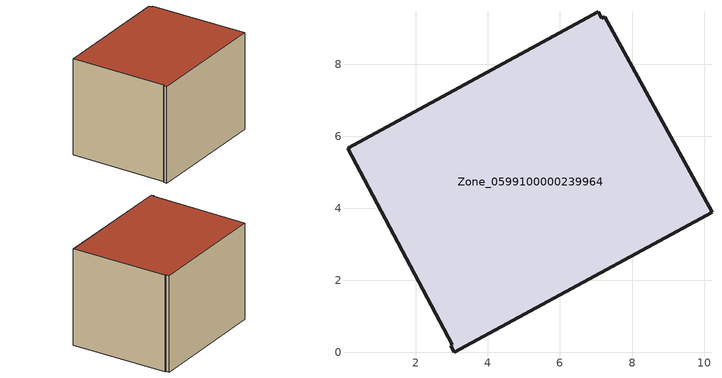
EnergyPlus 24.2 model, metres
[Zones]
Zone_0599100000239964
 floor ground (C_G): 7.06,9.46 7.16,9.28 7.24,9.32 10.22,3.89 3.07,0 2.97,0.18 3.01,0.2 0.1,5.67 z0
 wall outside (C_F): 7.06,9.46 0.1,5.67 3.01,0.2 2.97,0.18 3.07,0 10.22,3.89 7.24,9.32 7.16,9.28 7.06,9.46 z0:6.11
 roof outside (C_R): 7.16,9.28 7.06,9.46 0.1,5.67 3.01,0.2 2.97,0.18 3.07,0 10.22,3.89 7.24,9.32 z6.11
[BUILDING]
Pand.0599100000239964: North Axis=0; Terrain=City; Loads Convergence Tolerance Value=0.04; Temperature Convergence Tolerance Value=0.4; Solar Distribution=FullExterior; Maximum Number of Warmup Days=25; Minimum Number of Warmup Days=1
[Site:Location]
Rotterdam.The.Hague.AP_ZH_NLD Design_Conditions: Latitude=51.96; Longitude=4.45; Time Zone=1; Elevation=-4.5
[SITE:GROUNDTEMPERATURE:BUILDINGSURFACE]
18, 18, 18, 18, 18, 18, 18, 18, 18, 18, 18, 18
[MATERIAL] Thermal Absorptance=0.9; Solar Absorptance=0.7; Visible Absorptance=0.7
Name | Roughness | Thickness | Conductivity | Density | Specific Heat
G.TC.1946-1964 | MediumSmooth | 0.15 | 1 | 540 | 1210
F.TC.1946-1964 | Rough | 0.3 | 0.857143 | 1920 | 840
R.TC.1946-1964 | MediumRough | 0.2 | 0.235294 | 1500 | 1000
[CONSTRUCTION]
C_G: G.TC.1946-1964
C_F: F.TC.1946-1964
C_R: R.TC.1946-1964
[ZONE]
Zone_0599100000239964: Type=1; Multiplier=1; Ceiling Height=Autocalculate; Volume=Autocalculate; Floor Area=autocalculate; Part of Total Floor Area=Yes
[ZONEINFILTRATION:DESIGNFLOWRATE]
Infil_Zone_0599100000239964: Zone or ZoneList or Space or SpaceList=Zone_0599100000239964; Schedule=AlwaysOn; Design Flow Rate Calculation Method=Flow/Area; Flow Rate per Floor Area=0.003; Constant Term Coefficient=1; Temperature Term Coefficient=0; Velocity Term Coefficient=0; Velocity Squared Term Coefficient=0
[HVACTEMPLATE:ZONE:IDEALLOADSAIRSYSTEM]
Zone_0599100000239964: Maximum Heating Supply Air Temperature=50; Minimum Cooling Supply Air Temperature=13; Maximum Heating Supply Air Humidity Ratio=0.0156; Minimum Cooling Supply Air Humidity Ratio=0.0077; Heating Limit=NoLimit; Cooling Limit=NoLimit; Dehumidification Control Type=ConstantSensibleHeatRatio; Cooling Sensible Heat Ratio=0.7; Dehumidification Setpoint=60; Humidification Control Type=None; Humidification Setpoint=30; Outdoor Air Method=None; Outdoor Air Flow Rate per Person=0.00944; Outdoor Air Flow Rate per Zone Floor Area=0; Outdoor Air Flow Rate per Zone=0; Demand Controlled Ventilation Type=None; Outdoor Air Economizer Type=NoEconomizer; Heat Recovery Type=None; Sensible Heat Recovery Effectiveness=0.7; Latent Heat Recovery Effectiveness=0.65
[ZONECONTROL:THERMOSTAT]
ThermostatControl_Zone_0599100000239964: Zone or ZoneList=Zone_0599100000239964; Control Type Schedule=DualSetpointControlType; Control 1=Thermostat_Zone_0599100000239964; Temperature Difference Between Cutout And Setpoint=0
[THERMOSTATSETPOINT:DUALSETPOINT]
Thermostat_Zone_0599100000239964: Heating Setpoint Temperature Schedule=HeatingSetpoint_Zone_0599100000239964; Cooling Setpoint Temperature Schedule=CoolingSetpoint_Zone_0599100000239964
[SCHEDULE:COMPACT]
HeatingSetpoint_Zone_0599100000239964: Through: 12/31, For: AllDays, Until: 24:00, 21
CoolingSetpoint_Zone_0599100000239964: Through: 12/31, For: AllDays, Until: 24:00, 24
DualSetpointControlType: Through: 12/31, For: AllDays, Until: 24:00, 4
AlwaysOn: Through: 12/31, For: AllDays, Until: 24:00, 1
